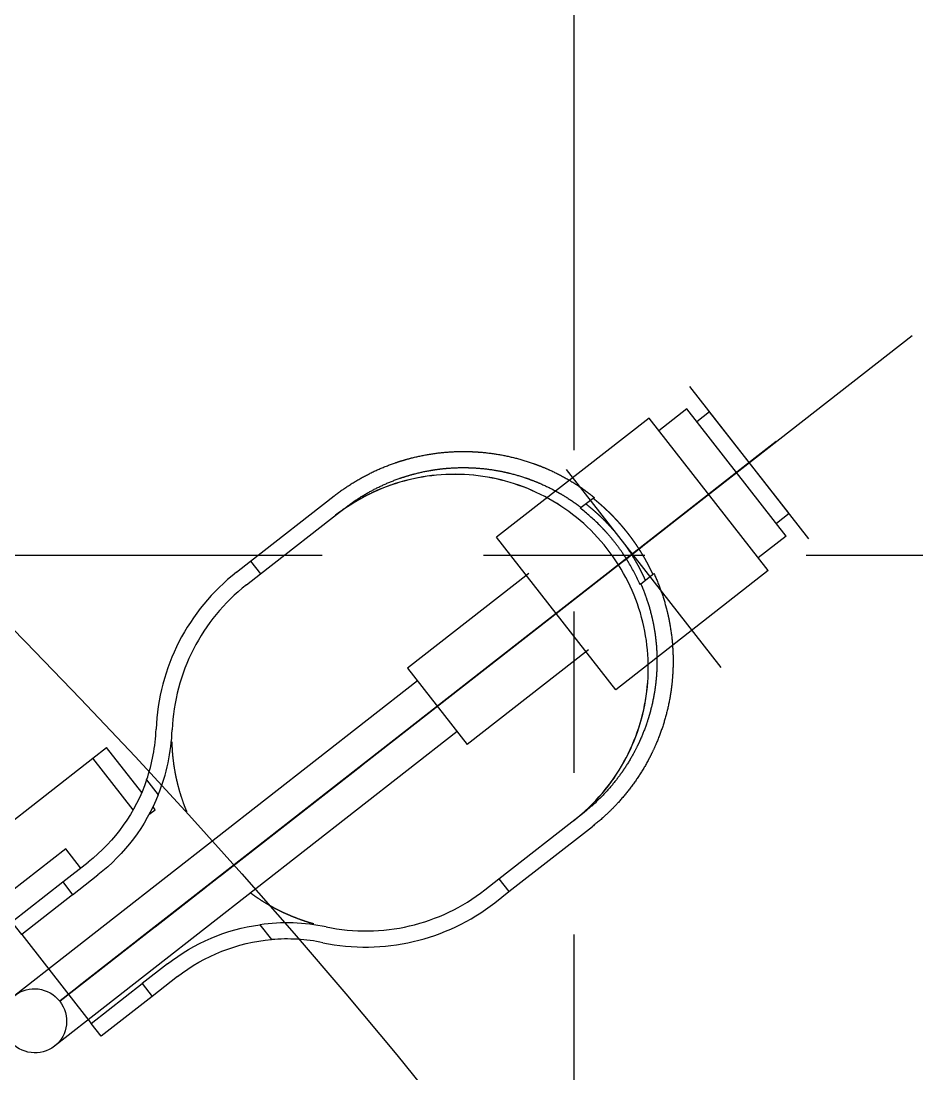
# Model space of a CAD drawing. Header units: millimetres. Extents: x 10462777 to 22643323, y 453826 to 1389191.
# Drawn here: x 11301573.4 to 11301851.1, y 585573.3 to 585899.7 of the extents above; entities that cross this region are included whole.
import ezdxf

# ---------------------------------------------------------------- set-up
doc = ezdxf.new("R2010")
doc.units = ezdxf.units.MM
doc.header["$LTSCALE"] = 200
doc.header["$MEASUREMENT"] = 0
for name, pattern in [('CENTER', [2, 1.25, -0.25, 0.25, -0.25]), ('DASHED', [3.5, 2, -1.5]), ('PHANTOM', [2.5, 1.25, -0.25, 0.25, -0.25, 0.25, -0.25])]:
    doc.linetypes.add(name, pattern=pattern)
doc.layers.get('0').update_dxf_attribs({"linetype": 'CONTINUOUS'})
doc.layers.add('203', color=7, linetype='CONTINUOUS', true_color=0xffffff)
doc.layers.add('CENTER', color=1, linetype='CONTINUOUS')
doc.layers.add('LAYOUT', color=8, linetype='CONTINUOUS', lineweight=25)

# ---------------------------------------------------------------- blocks, each defined once
blk = doc.blocks.new('A$C107C3577')
at = {"layer": 'CENTER', "linetype": 'CENTER'}
for p, q in [((1822, 546.61), (1822, 1202.61)), ((1539.5, 874.61), (2104.5, 874.61))]:
    blk.add_line(p, q, dxfattribs=at)
blk = doc.blocks.new('r710ic')
at = {"layer": 'LAYOUT', "color": 3}
blk.add_circle((272041.37, 104232.63), 2050.12, dxfattribs=at)

msp = doc.modelspace()

# ---------------------------------------------------------------- linework, layer by layer
at = {"layer": '203', "color": 251, "linetype": 'Continuous'}
for p, q in [((11301676.20904, 585666.72955, 0), (11301849.58254, 585802.18377, 0)), ((11301676.20904, 585666.72955, 0), (11301849.58254, 585802.18377, 0)), ((11301817.61518, 585739.13685, 0), (11301780.67478, 585786.4184, 0)), ((11301779.81302, 585779.39991, 0), (11301771.14474, 585772.6275, 0)), ((11301810.59669, 585739.99861, 0), (11301779.81302, 585779.39991, 0)), ((11301786.83152, 585778.53815, 0), (11301782.89139, 585775.45978, 0)), ((11301811.45845, 585747.01711, 0), (11301786.83152, 585778.53815, 0)), ((11301768.06637, 585776.56763, 0), (11301720.78482, 585739.62723, 0)), ((11301805.00677, 585729.28608, 0), (11301768.06637, 585776.56763, 0)), ((11301762.89579, 585734.45666, 0), (11301807.47527, 585769.28596, 0)), ((11301807.47527, 585769.28596, 0), (11301801.90284, 585764.9323, 0)), ((11301723.49036, 585703.66976, 0), (11301802.30122, 585765.24355, 0)), ((11301723.49036, 585703.66976, 0), (11301802.30122, 585765.24355, 0)), ((11301801.90284, 585764.9323, 0), (11301762.89579, 585734.45666, 0)), ((11301786.53645, 585752.92676, 0), (11301799.1448, 585762.77749, 0)), ((11301799.1448, 585762.77749, 0), (11301786.53645, 585752.92676, 0)), ((11301786.53645, 585752.92676, 0), (11301799.1448, 585762.77749, 0)), ((11301795.20469, 585759.69914, 0), (11301786.53645, 585752.92676, 0)), ((11301786.53657, 585752.92686, 0), (11301739.25502, 585715.98646, 0)), ((11301786.53657, 585752.92686, 0), (11301739.25502, 585715.98646, 0)), ((11301739.25502, 585715.98646, 0), (11301786.53657, 585752.92686, 0)), ((11301739.25502, 585715.98646, 0), (11301786.53657, 585752.92686, 0)), ((11301739.25513, 585715.98655, 0), (11301786.53645, 585752.92676, 0)), ((11301739.25513, 585715.98655, 0), (11301786.53645, 585752.92676, 0)), ((11301811.45845, 585747.01711, 0), (11301807.51832, 585743.93874, 0)), ((11301757.72522, 585692.34568, 0), (11301720.78482, 585739.62723, 0)), ((11301768.01794, 585738.45851, 0), (11301757.77365, 585730.4548, 0)), ((11301768.01794, 585738.45851, 0), (11301757.77365, 585730.4548, 0)), ((11301810.59669, 585739.99861, 0), (11301801.9284, 585733.22621, 0)), ((11301718.31631, 585699.62735, 0), (11301762.89579, 585734.45666, 0)), ((11301762.89579, 585734.45666, 0), (11301723.88875, 585703.98101, 0)), ((11301730.80794, 585728.42252, 0), (11301693.23175, 585699.06478, 0)), ((11301805.00677, 585729.28608, 0), (11301757.72522, 585692.34568, 0)), ((11301739.25513, 585715.98655, 0), (11301711.95534, 585694.65761, 0)), ((11301717.68613, 585699.135, 0), (11301741.5878, 585717.80903, 0)), ((11301736.952, 585714.18715, 0), (11301653.69389, 585649.13878, 0)), ((11301722.66819, 585703.02741, 0), (11301638.23563, 585637.06146, 0)), ((11301749.27814, 585704.78174, 0), (11301711.70195, 585675.424, 0)), ((11301723.88875, 585703.98101, 0), (11301718.31631, 585699.62735, 0)), ((11301693.23175, 585699.06478, 0), (11301711.70195, 585675.424, 0)), ((11301717.68613, 585699.135, 0), (11301710.04955, 585693.16864, 0)), ((11301696.31012, 585695.12465, 0), (11301571.50321, 585597.61481, 0)), ((11301711.95534, 585694.65761, 0), (11301709.68039, 585692.88023, 0)), ((11301708.62358, 585679.36413, 0), (11301583.81667, 585581.85429, 0)), ((11301630.50377, 585631.02067, 0), (11301676.20904, 585666.72955, 0)), ((11301630.50377, 585631.02067, 0), (11301676.20904, 585666.72955, 0)), ((11301653.69389, 585649.13878, 0), (11301630.68587, 585631.16295, 0)), ((11301645.0804, 585642.40919, 0), (11301636.41216, 585635.63681, 0)), ((11301638.23563, 585637.06146, 0), (11301614.98541, 585618.8964, 0)), ((11301633.62576, 585633.45984, 0), (11301609.9851, 585614.98973, 0)), ((11301614.98541, 585618.8964, 0), (11301630.68587, 585631.16295, 0)), ((11301628.92773, 585629.78933, 0), (11301630.50377, 585631.02067, 0)), ((11301630.50377, 585631.02067, 0), (11301628.92773, 585629.78933, 0))]:
    msp.add_line(p, q, dxfattribs=at)
at = {"layer": '203', "color": 1, "linetype": 'CENTER'}
for p, q in [((11301790.37533, 585699.28445, 0), (11301742.45427, 585760.62062, 0)), ((11301741.63908, 585717.84909, 0), (11301784.19439, 585751.09694, 0)), ((11301743.2152, 585719.08049, 0), (11301784.19439, 585751.09694, 0)), ((11301753.04552, 585726.76078, 0), (11301772.74607, 585742.15253, 0)), ((11301753.43953, 585727.06861, 0), (11301773.14008, 585742.46037, 0)), ((11301768.60932, 585738.92055, 0), (11301756.46808, 585729.43478, 0)), ((11301760.23153, 585732.37511, 0), (11301765.89309, 585736.7984, 0)), ((11301730.47616, 585709.12767, 0), (11301646.55198, 585643.55891, 0)), ((11301634.9256, 585634.47539, 0), (11301678.74286, 585668.70918, 0)), ((11301646.55198, 585643.55891, 0), (11301620.96173, 585623.56562, 0))]:
    msp.add_line(p, q, dxfattribs=at)
at = {"layer": '203', "color": 252, "linetype": 'PHANTOM'}
for p, q in [((11301644.59413, 585732.21001, 0), (11301670.49801, 585752.44834, 0)), ((11301751.12274, 585751.98747, 0), (11301747.06146, 585748.81445, 0)), ((11301647.67248, 585728.2699, 0), (11301673.57636, 585748.50823, 0)), ((11301746.78627, 585748.59945, 0), (11301747.06146, 585748.81445, 0)), ((11301640.22044, 585728.79291, 0), (11301644.59413, 585732.21001, 0)), ((11301644.59413, 585732.21001, 0), (11301647.67248, 585728.2699, 0)), ((11301643.29879, 585724.8528, 0), (11301647.67248, 585728.2699, 0)), ((11301765.53156, 585725.17379, 0), (11301769.59285, 585728.34681, 0)), ((11301765.53156, 585725.17379, 0), (11301765.25638, 585724.95879, 0)), ((11301595.64808, 585671.12652, 0), (11301599.95082, 585674.48818, 0)), ((11301610.86113, 585660.52362, 0), (11301599.95082, 585674.48818, 0)), ((11301559.41692, 585642.81963, 0), (11301595.64808, 585671.12652, 0)), ((11301608.16859, 585655.10099, 0), (11301595.64808, 585671.12652, 0)), ((11301612.36503, 585664.42593, 0), (11301615.97699, 585659.80282, 0)), ((11301613.086, 585653.65912, 0), (11301615.03474, 585655.18164, 0)), ((11301615.03474, 585655.18164, 0), (11301614.35883, 585656.04676, 0)), ((11301721.5529, 585633.70727, 0), (11301747.45679, 585653.9456, 0)), ((11301724.63126, 585629.76716, 0), (11301750.53514, 585650.00549, 0)), ((11301587.28085, 585643.01571, 0), (11301565.96295, 585626.36034, 0)), ((11301591.89838, 585637.10554, 0), (11301587.28085, 585643.01571, 0)), ((11301586.34092, 585632.76358, 0), (11301594.1899, 585638.89587, 0)), ((11301589.41927, 585628.82347, 0), (11301597.26825, 585634.95576, 0)), ((11301717.17922, 585630.29017, 0), (11301721.5529, 585633.70727, 0)), ((11301721.5529, 585633.70727, 0), (11301724.63126, 585629.76716, 0)), ((11301570.58048, 585620.45017, 0), (11301586.34092, 585632.76358, 0)), ((11301586.34092, 585632.76358, 0), (11301589.41927, 585628.82347, 0)), ((11301589.41927, 585628.82347, 0), (11301573.65883, 585616.51006, 0)), ((11301720.25757, 585626.35006, 0), (11301724.63126, 585629.76716, 0)), ((11301573.65883, 585616.51006, 0), (11301570.58048, 585620.45017, 0)), ((11301647.45176, 585619.51696, 0), (11301651.06372, 585614.89386, 0)), ((11301573.65883, 585616.51006, 0), (11301595.20729, 585588.92929, 0)), ((11301618.81671, 585607.37499, 0), (11301610.96773, 585601.2427, 0)), ((11301595.20729, 585588.92929, 0), (11301610.96773, 585601.2427, 0)), ((11301610.96773, 585601.2427, 0), (11301614.04608, 585597.30259, 0)), ((11301621.89506, 585603.43488, 0), (11301614.04608, 585597.30259, 0)), ((11301614.04608, 585597.30259, 0), (11301598.28564, 585584.98918, 0)), ((11301598.28564, 585584.98918, 0), (11301595.20729, 585588.92929, 0))]:
    msp.add_line(p, q, dxfattribs=at)
at = {"layer": '203', "color": 5, "linetype": 'DASHED'}
for p, q in [((11301762.89579, 585734.45666, 0), (11301585.59085, 585595.93086, 0)), ((11301585.59085, 585595.93086, 0), (11301762.89579, 585734.45666, 0)), ((11301762.89579, 585734.45666, 0), (11301591.50102, 585600.54838, 0)), ((11301762.89579, 585734.45666, 0), (11301605.2914, 585611.32261, 0))]:
    msp.add_line(p, q, dxfattribs=at)
at = {"layer": '203', "color": 172, "linetype": 'Continuous'}
msp.add_line((11301762.89579, 585734.45666, 0), (11301739.25502, 585715.98646, 0), dxfattribs=at)
at = {"layer": '203', "color": 3, "linetype": 'Continuous'}
msp.add_line((11301670.90741, 585662.58746, 0), (11301640.23524, 585638.62373, 0), dxfattribs=at)
at = {"layer": '203', "color": 252, "linetype": 'PHANTOM'}
for centre, radius, start, end in [((11301707.81978, 585699.11994, 0), 60.00085, 308, 128), ((11301680.23901, 585677.57149, 0), 65.00092, 128, 177.7718153), ((11301680.23901, 585677.57149, 0), 60.00085, 128, 177.7718153), ((11301560.32803, 585682.23708, 0), 55.00078, 341.1050223, 357.7718153), ((11301560.32803, 585682.23708, 0), 60.00085, 338.0437259, 357.7718153), ((11301680.23901, 585677.57149, 0), 60.00085, 258.2281847, 308), ((11301680.23901, 585677.57149, 0), 65.00092, 258.2281847, 308), ((11301655.75692, 585560.09367, 0), 60.00085, 78.2281847, 97.956274), ((11301655.75692, 585560.09367, 0), 55.00078, 78.2281847, 94.8949778)]:
    msp.add_arc(centre, radius, start, end, dxfattribs=at)
at = {"layer": '203', "color": 252, "linetype": 'PHANTOM', "extrusion": (0, 0, -1)}
for centre, radius, start, end in [((-11301560.32803, 585682.23708, 0), 55.00078, 198.8949777, 232), ((-11301560.32803, 585682.23708, 0), 60.00085, 201.9562741, 232), ((-11301655.75692, 585560.09367, 0), 60.00085, 52, 82.043726), ((-11301655.75692, 585560.09367, 0), 55.00078, 52, 85.1050222)]:
    msp.add_arc(centre, radius, start, end, dxfattribs=at)
at = {"layer": '203', "color": 252, "linetype": 'PHANTOM'}
msp.add_ellipse((11301707.88134, 585699.16805, 0), major_axis=(-36.94021, 47.28132), ratio=0.998782025, start_param=3.141592654, end_param=6.283185307, dxfattribs=at)
at = {"layer": '203', "color": 251, "linetype": 'Continuous'}
msp.add_ellipse((11301577.65994, 585589.73455, 0), major_axis=(-6.15673, 7.88026), ratio=0.98481, dxfattribs=at)
at = {"layer": '203', "color": 252, "linetype": 'PHANTOM'}
for points, knots in [([(11301670.49801, 585752.44834, 0), (11301671.93957, 585753.57461, 0), (11301673.41824, 585754.63207, 0), (11301676.44746, 585756.6137, 0), (11301679.54856, 585758.46202, 0), (11301682.79189, 585760.0466, 0), (11301686.10704, 585761.49796, 0), (11301687.80053, 585762.15704, 0), (11301689.96371, 585762.895, 0), (11301690.39788, 585763.03802, 0), (11301691.26707, 585763.31423, 0), (11301691.70242, 585763.44754, 0), (11301693.01073, 585763.83322, 0), (11301693.88595, 585764.07135, 0), (11301696.52051, 585764.72952, 0), (11301700.05698, 585765.45739, 0), (11301703.64036, 585765.88928, 0), (11301707.24741, 585766.17178, 0), (11301709.06277, 585766.23836, 0), (11301711.34723, 585766.22533, 0), (11301711.80468, 585766.21789, 0), (11301712.71677, 585766.19345, 0), (11301713.17194, 585766.17645, 0), (11301714.53488, 585766.11123, 0), (11301715.44005, 585766.04881, 0), (11301718.14537, 585765.80552, 0), (11301719.93531, 585765.56871, 0), (11301723.48835, 585764.94767, 0), (11301725.25143, 585764.56344, 0), (11301728.75052, 585763.64627, 0), (11301730.48652, 585763.11334, 0), (11301732.63907, 585762.35144, 0), (11301733.06892, 585762.19417, 0), (11301733.92282, 585761.87151, 0), (11301734.34737, 585761.70595, 0), (11301735.61385, 585761.19671, 0), (11301736.44863, 585760.84046, 0), (11301738.92476, 585759.72217, 0), (11301740.53796, 585758.91068, 0), (11301743.6902, 585757.15747, 0), (11301745.22925, 585756.21574, 0), (11301748.2326, 585754.20102, 0), (11301749.6969, 585753.12803, 0), (11301751.12274, 585751.98747, 0)], [0, 0, 0, 0, 0.0625, 0.0625, 0.125, 0.1875, 0.1875, 0.25, 0.25, 0.265625, 0.265625, 0.28125, 0.28125, 0.3125, 0.3125, 0.375, 0.4375, 0.4375, 0.5, 0.5, 0.515625, 0.515625, 0.53125, 0.53125, 0.5625, 0.5625, 0.625, 0.625, 0.6875, 0.6875, 0.75, 0.75, 0.765625, 0.765625, 0.78125, 0.78125, 0.8125, 0.8125, 0.875, 0.875, 0.9375, 0.9375, 1, 1, 1, 1]), ([(11301673.57636, 585748.50823, 0), (11301674.87776, 585749.525, 0), (11301677.55544, 585751.44427, 0), (11301680.38132, 585753.13737, 0), (11301683.28206, 585754.71626, 0), (11301684.76062, 585755.44353, 0), (11301687.77139, 585756.7739, 0), (11301689.30397, 585757.37719, 0), (11301691.64399, 585758.18839, 0), (11301692.42893, 585758.44245, 0), (11301694.00644, 585758.91743, 0), (11301694.79935, 585759.13847, 0), (11301697.19052, 585759.75235, 0), (11301698.8012, 585760.09607, 0), (11301701.24229, 585760.51242, 0), (11301702.05851, 585760.63434, 0), (11301703.69267, 585760.84415, 0), (11301704.51112, 585760.93214, 0), (11301706.97062, 585761.1455, 0), (11301708.61577, 585761.22036, 0), (11301711.09181, 585761.23068, 0), (11301711.91717, 585761.21707, 0), (11301713.56373, 585761.156, 0), (11301714.38557, 585761.10855, 0), (11301716.84677, 585760.9156, 0), (11301718.48183, 585760.71961, 0), (11301720.92575, 585760.32372, 0), (11301721.73789, 585760.17488, 0), (11301723.35225, 585759.84454, 0), (11301724.15521, 585759.66292, 0), (11301726.55146, 585759.06888, 0), (11301728.13215, 585758.60737, 0), (11301730.08683, 585757.94796, 0), (11301730.47682, 585757.8119, 0), (11301731.25294, 585757.53211, 0), (11301731.63926, 585757.38832, 0), (11301732.79308, 585756.9453, 0), (11301733.55541, 585756.63442, 0), (11301735.8218, 585755.65537, 0), (11301737.30531, 585754.94087, 0), (11301739.12516, 585753.96989, 0), (11301739.48756, 585753.7717, 0), (11301740.20735, 585753.36836, 0), (11301740.5649, 585753.16313, 0), (11301741.63051, 585752.5368, 0), (11301742.33155, 585752.10507, 0), (11301744.40669, 585750.76752, 0), (11301745.75284, 585749.8194, 0), (11301747.06146, 585748.81445, 0)], [0, 0, 0, 0, 0.0625, 0.125, 0.125, 0.1875, 0.1875, 0.25, 0.25, 0.28125, 0.28125, 0.3125, 0.3125, 0.375, 0.375, 0.40625, 0.40625, 0.4375, 0.4375, 0.5, 0.5, 0.53125, 0.53125, 0.5625, 0.5625, 0.625, 0.625, 0.65625, 0.65625, 0.6875, 0.6875, 0.75, 0.75, 0.765625, 0.765625, 0.78125, 0.78125, 0.8125, 0.8125, 0.875, 0.875, 0.890625, 0.890625, 0.90625, 0.90625, 0.9375, 0.9375, 1, 1, 1, 1]), ([(11301750.76512, 585751.70807, 0), (11301750.87001, 585751.62386, 0), (11301751.07978, 585751.45544, 0), (11301751.39244, 585751.20033, 0), (11301751.70363, 585750.94343, 0), (11301752.01319, 585750.68456, 0), (11301752.32114, 585750.42379, 0), (11301752.62748, 585750.1611, 0), (11301752.93217, 585749.89651, 0), (11301753.23523, 585749.63003, 0), (11301753.53662, 585749.36168, 0), (11301753.83634, 585749.09145, 0), (11301754.13439, 585748.81937, 0), (11301754.43074, 585748.54545, 0), (11301754.72539, 585748.26968, 0), (11301755.01832, 585747.99209, 0), (11301755.30952, 585747.71268, 0), (11301755.59899, 585747.43147, 0), (11301755.88671, 585747.14847, 0), (11301756.17266, 585746.86368, 0), (11301756.45685, 585746.57712, 0), (11301756.73925, 585746.28879, 0), (11301757.01986, 585745.99872, 0), (11301757.29867, 585745.70691, 0), (11301757.57566, 585745.41337, 0), (11301757.85083, 585745.11811, 0), (11301758.12416, 585744.82115, 0), (11301758.39564, 585744.5225, 0), (11301758.66526, 585744.22216, 0), (11301758.93302, 585743.92015, 0), (11301759.1989, 585743.61648, 0), (11301759.46289, 585743.31117, 0), (11301759.72498, 585743.00422, 0), (11301759.98516, 585742.69564, 0), (11301760.24343, 585742.38546, 0), (11301760.49976, 585742.07367, 0), (11301760.75416, 585741.76029, 0), (11301761.0066, 585741.44534, 0), (11301761.25709, 585741.12883, 0), (11301761.50561, 585740.81076, 0), (11301761.75215, 585740.49115, 0), (11301761.99671, 585740.17002, 0), (11301762.23927, 585739.84737, 0), (11301762.47982, 585739.52321, 0), (11301762.71836, 585739.19757, 0), (11301762.95487, 585738.87045, 0), (11301763.18934, 585738.54186, 0), (11301763.42178, 585738.21182, 0), (11301763.65216, 585737.88035, 0), (11301763.88048, 585737.54744, 0), (11301764.10673, 585737.21312, 0), (11301764.3309, 585736.8774, 0), (11301764.55299, 585736.54029, 0), (11301764.77298, 585736.20181, 0), (11301764.99086, 585735.86196, 0), (11301765.20663, 585735.52076, 0), (11301765.42028, 585735.17823, 0), (11301765.6318, 585734.83437, 0), (11301765.84118, 585734.48921, 0), (11301766.04842, 585734.14274, 0), (11301766.2535, 585733.795, 0), (11301766.45642, 585733.44598, 0), (11301766.65717, 585733.09571, 0), (11301766.85574, 585732.74419, 0), (11301767.05213, 585732.39145, 0), (11301767.24632, 585732.03748, 0), (11301767.43832, 585731.68232, 0), (11301767.6281, 585731.32597, 0), (11301767.81567, 585730.96844, 0), (11301768.00102, 585730.60975, 0), (11301768.18413, 585730.24992, 0), (11301768.36501, 585729.88895, 0), (11301768.54365, 585729.52686, 0), (11301768.72004, 585729.16367, 0), (11301768.89413, 585728.79937, 0), (11301769.06612, 585728.43406, 0), (11301769.17886, 585728.18963, 0), (11301769.23523, 585728.06741, 0)], [0, 0, 0, 0, 0.013329321, 0.026658747, 0.03998828, 0.053317919, 0.066647665, 0.079977517, 0.093307475, 0.10663754, 0.119967712, 0.133297991, 0.146628377, 0.15995887, 0.173289471, 0.186620179, 0.199950994, 0.213281917, 0.226612948, 0.239944086, 0.253275332, 0.266606687, 0.279938149, 0.29326972, 0.306601398, 0.319933185, 0.333265081, 0.346597085, 0.359929198, 0.373261419, 0.386593749, 0.399926188, 0.413258736, 0.426591393, 0.43992416, 0.453257035, 0.46659002, 0.479923114, 0.493256317, 0.50658963, 0.519923053, 0.533256585, 0.546590227, 0.559923979, 0.573257841, 0.586591813, 0.599925895, 0.613260087, 0.62659439, 0.639928802, 0.653263326, 0.666597959, 0.679932704, 0.693267559, 0.706602525, 0.719937602, 0.733272789, 0.746608088, 0.759943498, 0.773279019, 0.786614652, 0.799950396, 0.813286251, 0.826622219, 0.839958298, 0.853294488, 0.866630791, 0.879967206, 0.893303733, 0.906640372, 0.919977124, 0.933313988, 0.946650964, 0.959988054, 0.973325256, 0.986662572, 1, 1, 1, 1]), ([(11301765.25638, 585724.95879, 0), (11301764.2455, 585727.28116, 0), (11301763.09347, 585729.52757, 0), (11301761.47833, 585732.24135, 0), (11301761.14651, 585732.77937, 0), (11301760.4652, 585733.84592, 0), (11301760.11583, 585734.3742, 0), (11301759.04486, 585735.9393, 0), (11301757.55373, 585737.97703, 0), (11301755.93695, 585739.91716, 0), (11301754.67693, 585741.33542, 0), (11301754.24866, 585741.80239, 0), (11301753.37898, 585742.72103, 0), (11301752.93738, 585743.17296, 0), (11301750.69571, 585745.39579, 0), (11301748.7951, 585747.05677, 0), (11301746.78627, 585748.59945, 0)], [0, 0, 0, 0, 0.25, 0.25, 0.3125, 0.3125, 0.375, 0.375, 0.5, 0.625, 0.625, 0.6875, 0.6875, 0.75, 0.75, 1, 1, 1, 1]), ([(11301769.59285, 585728.34681, 0), (11301770.34578, 585726.70659, 0), (11301771.02888, 585725.03859, 0), (11301772.25581, 585721.64723, 0), (11301772.79964, 585719.92386, 0), (11301773.50898, 585717.2965, 0), (11301773.72768, 585716.41365, 0), (11301774.02862, 585715.07861, 0), (11301774.12451, 585714.63131, 0), (11301774.30642, 585713.73685, 0), (11301774.39251, 585713.28942, 0), (11301774.79888, 585711.05127, 0), (11301775.04702, 585709.2576, 0), (11301775.39308, 585705.66406, 0), (11301775.49101, 585703.86421, 0), (11301775.53713, 585700.25835, 0), (11301775.48534, 585698.45234, 0), (11301775.29337, 585695.73863, 0), (11301775.21032, 585694.83327, 0), (11301775.05664, 585693.47405, 0), (11301775.00049, 585693.02024, 0), (11301774.87879, 585692.11516, 0), (11301774.81328, 585691.66404, 0), (11301774.46264, 585689.41551, 0), (11301774.10837, 585687.63919, 0), (11301773.25598, 585684.13047, 0), (11301772.75785, 585682.39807, 0), (11301771.61831, 585678.977, 0), (11301770.97691, 585677.28833, 0), (11301769.90554, 585674.78868, 0), (11301769.53018, 585673.96103, 0), (11301768.93933, 585672.72805, 0), (11301768.73758, 585672.31814, 0), (11301768.32546, 585671.50267, 0), (11301768.11547, 585671.09783, 0), (11301767.04603, 585669.08792, 0), (11301766.12825, 585667.5257, 0), (11301764.17142, 585664.49037, 0), (11301763.13237, 585663.01726, 0), (11301760.93357, 585660.1597, 0), (11301759.77382, 585658.77526, 0), (11301757.94222, 585656.76617, 0), (11301757.31634, 585656.10775, 0), (11301756.03338, 585654.81382, 0), (11301755.37547, 585654.17761, 0), (11301753.36598, 585652.31489, 0), (11301751.97586, 585651.1311, 0), (11301750.53514, 585650.00549, 0)], [0, 0, 0, 0, 0.0625, 0.0625, 0.125, 0.125, 0.15625, 0.15625, 0.171875, 0.171875, 0.1875, 0.1875, 0.25, 0.25, 0.3125, 0.3125, 0.375, 0.375, 0.40625, 0.40625, 0.421875, 0.421875, 0.4375, 0.4375, 0.5, 0.5, 0.5625, 0.5625, 0.625, 0.625, 0.65625, 0.65625, 0.671875, 0.671875, 0.6875, 0.6875, 0.75, 0.75, 0.8125, 0.8125, 0.875, 0.875, 0.90625, 0.90625, 0.9375, 0.9375, 1, 1, 1, 1]), ([(11301765.53156, 585725.17379, 0), (11301765.86145, 585724.41592, 0), (11301766.17559, 585723.65137, 0), (11301766.77109, 585722.11261, 0), (11301767.05269, 585721.33783, 0), (11301767.84918, 585718.99742, 0), (11301768.31586, 585717.41568, 0), (11301768.91858, 585715.01063, 0), (11301769.10292, 585714.2047, 0), (11301769.4376, 585712.58893, 0), (11301769.58812, 585711.7784, 0), (11301769.98937, 585709.33892, 0), (11301770.1899, 585707.70209, 0), (11301770.38938, 585705.23094, 0), (11301770.43885, 585704.40552, 0), (11301770.5036, 585702.75662, 0), (11301770.51894, 585701.93234, 0), (11301770.51405, 585699.46006, 0), (11301770.44299, 585697.81259, 0), (11301770.26874, 585695.75416, 0), (11301770.2296, 585695.34239, 0), (11301770.14291, 585694.52076, 0), (11301770.09536, 585694.1107, 0), (11301769.94012, 585692.88276, 0), (11301769.81986, 585692.06713, 0), (11301769.40895, 585689.6292, 0), (11301769.06826, 585688.01585, 0), (11301768.55833, 585686.01418, 0), (11301768.45208, 585685.61442, 0), (11301768.2316, 585684.81811, 0), (11301768.11733, 585684.4214, 0), (11301767.76248, 585683.23556, 0), (11301767.50987, 585682.45073, 0), (11301766.70409, 585680.11338, 0), (11301766.10306, 585678.57796, 0), (11301765.27135, 585676.6874, 0), (11301765.10088, 585676.31054, 0), (11301764.75257, 585675.56119, 0), (11301764.57468, 585675.1886, 0), (11301764.02984, 585674.07708, 0), (11301763.65173, 585673.34437, 0), (11301762.47296, 585671.17108, 0), (11301761.62791, 585669.75529, 0), (11301760.49707, 585668.02718, 0), (11301760.26698, 585667.68336, 0), (11301759.80054, 585667.00173, 0), (11301759.56417, 585666.66385, 0), (11301758.84566, 585665.65895, 0), (11301758.35415, 585665.00067, 0), (11301756.84261, 585663.06032, 0), (11301754.72865, 585660.56502, 0), (11301752.41981, 585658.2513, 0), (11301750.01271, 585656.02912, 0), (11301748.76003, 585654.9638, 0), (11301747.45679, 585653.9456, 0)], [0, 0, 0, 0, 0.03125, 0.03125, 0.0625, 0.0625, 0.125, 0.125, 0.15625, 0.15625, 0.1875, 0.1875, 0.25, 0.25, 0.28125, 0.28125, 0.3125, 0.3125, 0.375, 0.375, 0.390625, 0.390625, 0.40625, 0.40625, 0.4375, 0.4375, 0.5, 0.5, 0.515625, 0.515625, 0.53125, 0.53125, 0.5625, 0.5625, 0.625, 0.625, 0.640625, 0.640625, 0.65625, 0.65625, 0.6875, 0.6875, 0.75, 0.75, 0.765625, 0.765625, 0.78125, 0.78125, 0.8125, 0.8125, 0.875, 0.9375, 0.9375, 1, 1, 1, 1]), ([(11301624.85396, 585654.49339, 0), (11301624.64544, 585654.99382, 0), (11301624.45195, 585655.47716, 0), (11301624.1805, 585656.17969, 0), (11301624.09323, 585656.40993, 0), (11301623.92518, 585656.86126, 0), (11301623.84431, 585657.08262, 0), (11301623.45414, 585658.16956, 0), (11301623.18692, 585658.97602, 0), (11301622.71492, 585660.49191, 0), (11301622.51038, 585661.2011, 0), (11301622.14722, 585662.54058, 0), (11301621.9887, 585663.17077, 0), (11301621.77697, 585664.06645, 0), (11301621.71072, 585664.35688, 0), (11301621.58619, 585664.92107, 0), (11301621.52787, 585665.19494, 0), (11301621.36321, 585665.99399, 0), (11301621.2671, 585666.49666, 0), (11301621.01026, 585667.92795, 0), (11301620.8805, 585668.78048, 0), (11301620.67143, 585670.33147, 0), (11301620.59242, 585671.02958, 0), (11301620.49793, 585671.98508, 0), (11301620.47051, 585672.28821, 0), (11301620.42218, 585672.86681, 0), (11301620.40128, 585673.14221, 0), (11301620.34643, 585673.93022, 0), (11301620.32019, 585674.40505, 0), (11301620.28068, 585675.27158, 0), (11301620.26745, 585675.66323, 0), (11301620.25822, 585676.01999, 0)], [0, 0, 0, 0, 0.03125, 0.03125, 0.046875, 0.046875, 0.0625, 0.0625, 0.125, 0.125, 0.1875, 0.1875, 0.25, 0.25, 0.28125, 0.28125, 0.3125, 0.3125, 0.375, 0.375, 0.5, 0.5, 0.625, 0.625, 0.6875, 0.6875, 0.75, 0.75, 0.875, 0.875, 1, 1, 1, 1]), ([(11301664.22293, 585619.74772, 0), (11301663.87896, 585619.843, 0), (11301663.50221, 585619.95057, 0), (11301662.67152, 585620.19838, 0), (11301662.21761, 585620.33856, 0), (11301661.21757, 585620.66311, 0), (11301660.6715, 585620.84738, 0), (11301659.46698, 585621.27731, 0), (11301658.80868, 585621.52278, 0), (11301657.71574, 585621.95712, 0), (11301657.33377, 585622.11301, 0), (11301656.73074, 585622.36722, 0), (11301656.52469, 585622.45537, 0), (11301656.10251, 585622.63894, 0), (11301655.8863, 585622.73439, 0), (11301655.22131, 585623.03294, 0), (11301654.75621, 585623.24815, 0), (11301653.77604, 585623.71883, 0), (11301653.26098, 585623.97425, 0), (11301652.17249, 585624.53614, 0), (11301651.59911, 585624.84252, 0), (11301650.68664, 585625.35194, 0), (11301650.37348, 585625.53024, 0), (11301649.72879, 585625.90556, 0), (11301649.39784, 585626.10224, 0), (11301648.37671, 585626.72337, 0), (11301647.65854, 585627.17842, 0), (11301646.51181, 585627.94498, 0), (11301646.11793, 585628.2146, 0), (11301645.30368, 585628.78754, 0), (11301644.88333, 585629.09084, 0), (11301644.44758, 585629.4147, 0)], [0, 0, 0, 0, 0.125, 0.125, 0.25, 0.25, 0.375, 0.375, 0.5, 0.5, 0.5625, 0.5625, 0.59375, 0.59375, 0.625, 0.625, 0.6875, 0.6875, 0.75, 0.75, 0.8125, 0.8125, 0.84375, 0.84375, 0.875, 0.875, 0.9375, 0.9375, 0.96875, 0.96875, 1, 1, 1, 1])]:
    msp.add_open_spline(points, degree=3, knots=knots, dxfattribs=at)
for points, degree in [([(11301766.96791, 585726.29601, 0), (11301763.85557, 585733.27035, 0), (11301754.47678, 585745.25698, 0), (11301748.49764, 585749.9364, 0)], 2), ([(11301620.25822, 585676.01999, 0), (11301620.25669, 585676.07891, 0), (11301620.25468, 585676.16054, 0), (11301620.25262, 585676.25423, 0)], 3), ([(11301614.35883, 585656.04676, 0), (11301614.28047, 585655.95008, 0), (11301614.21131, 585655.84175, 0), (11301614.15187, 585655.7211, 0)], 3)]:
    msp.add_open_spline(points, degree=degree, dxfattribs=at)

# ---------------------------------------------------------------- block references
at = {"xscale": 1.000514211750324, "yscale": 1.000514211750324, "zscale": 1.000514211750324, "rotation": 270}
msp.add_blockref('A$C107C3577', (11300869.70675, 587557.02935, 0), dxfattribs=at)
at = {"layer": 'LAYOUT', "color": 2, "rotation": 270}
msp.add_blockref('r710ic', (11195875.24796, 856316.46559, 0), dxfattribs=at)

doc.saveas('drawing.dxf')
